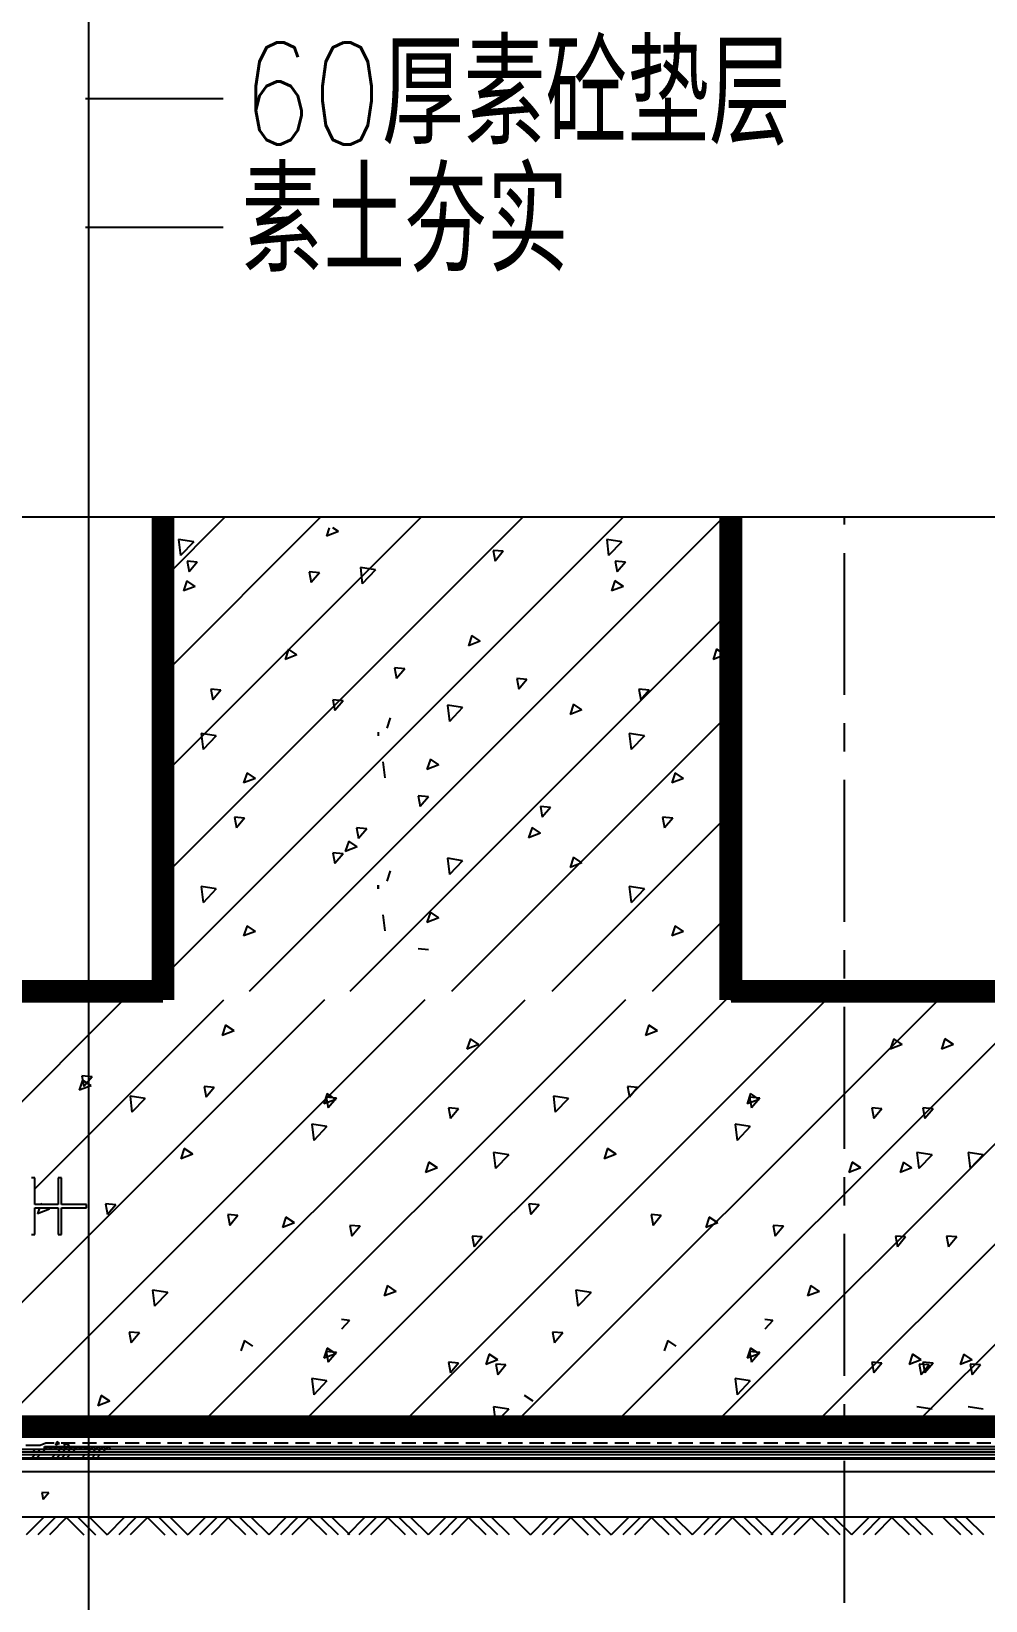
# Model space of a CAD drawing. Extents: x -542930 to 249594, y -301235 to 84515.
# Drawn here: x 226085 to 234488, y -228132 to -214305 of the extents above; entities that cross this region are included whole.
import ezdxf

# ---------------------------------------------------------------- set-up
doc = ezdxf.new("R2010")
doc.units = 0
doc.header["$LTSCALE"] = 1000
doc.header["$MEASUREMENT"] = 0
doc.linetypes.add('CENTER', pattern=[2, 1.25, -0.25, 0.25, -0.25])
doc.linetypes.add('HIDDEN', pattern=[0.375, 0.25, -0.125])
for name, color, linetype in [('A-CH-TEXT', 2, 'CONTINUOUS'), ('A-GRID', 1, 'CENTER'), ('DRAW', 7, 'CONTINUOUS'), ('HATCH', 2, 'CONTINUOUS'), ('MEM', 4, 'CONTINUOUS'), ('PL', 1, 'CONTINUOUS'), ('PUB_DIM', 3, 'CONTINUOUS'), ('TEXT', 7, 'CONTINUOUS'), ('WALL', 255, 'CONTINUOUS')]:
    doc.layers.add(name, color=color, linetype=linetype)
doc.styles.add('HZXY', font='romans.shx', dxfattribs={"width": 0.8, "bigfont": 'hztxt.shx'})

msp = doc.modelspace()

# ---------------------------------------------------------------- linework, layer by layer
at = {"layer": 'A-GRID'}
msp.add_line((233244.668, -234151.284, 0), (233244.668, -218584.071, 0), dxfattribs=at)
at = {"layer": 'DRAW'}
for p, q in [((229138.211, -220481.108), (229138.211, -220511.108)), ((229138.211, -221829.221), (229138.211, -221859.221)), ((226115.184, -224405.335), (226085.184, -224405.335)), ((226115.184, -224640.335), (226115.184, -224405.335)), ((226350.184, -224405.335), (226320.184, -224405.335)), ((226320.184, -224405.335), (226320.184, -224640.335)), ((226350.184, -224640.335), (226350.184, -224405.335)), ((226320.184, -224640.335), (226115.184, -224640.335)), ((226115.184, -224670.335), (226320.184, -224670.335)), ((226115.184, -224905.335), (226115.184, -224670.335)), ((226320.184, -224670.335), (226320.184, -224905.335)), ((226571.335, -224640.335), (226350.184, -224640.335)), ((226350.184, -224670.335), (226571.335, -224670.335)), ((226350.184, -224905.335), (226350.184, -224670.335)), ((226571.335, -224670.335), (226571.335, -224640.335)), ((226085.184, -224905.335), (226115.184, -224905.335)), ((226320.184, -224905.335), (226350.184, -224905.335)), ((225744.668, -226597.702), (230325.378, -226597.702)), ((225794.668, -226882.702), (236972.05, -226882.702)), ((236972.05, -226997.702), (225744.668, -226997.702)), ((236972.05, -227397.702), (225744.668, -227397.702))]:
    msp.add_line(p, q, dxfattribs=at)
at = {"layer": 'DRAW', "linetype": 'HIDDEN', "ltscale": 0.5}
for p, q in [((226212.67, -226744.023), (226160.951, -226766.164)), ((236972.05, -226744.023), (226212.67, -226744.023)), ((226160.951, -226766.164), (225761.974, -226766.164))]:
    msp.add_line(p, q, dxfattribs=at)
at = {"layer": 'DRAW'}
msp.add_lwpolyline([(229138.211, -221859.221), (229138.211, -221829.221)], dxfattribs=at)
at = {"layer": 'HATCH', "ltscale": 10}
for p, q in [((230415.912, -218584.071, 0), (227244.668, -221755.314, 0)), ((231299.795, -218584.071, 0), (227244.668, -222639.197, 0)), ((227792.767, -218584.071, 0), (227244.668, -219132.169, 0)), ((229519.136, -218584.071, 0), (227244.668, -220858.538, 0)), ((228635.252, -218584.071, 0), (227244.668, -219974.655, 0)), ((232183.679, -218584.071, 0), (228004.28, -222763.469, 0)), ((228708.132, -218679.242), (228683.712, -218752.022)), ((228788.767, -218711.733), (228683.74, -218752.049)), ((228788.767, -218711.733), (228740.597, -218679.242)), ((227381.007, -218782.051), (227397.579, -218924.505)), ((227514.44, -218802.769), (227381.035, -218782.079)), ((227514.44, -218802.769), (227397.607, -218924.534)), ((231151.23, -218782.051), (231167.803, -218924.505)), ((231284.664, -218802.769), (231151.259, -218782.079)), ((231284.664, -218802.769), (231167.831, -218924.534)), ((227456.509, -218972.846), (227473.853, -219066.87)), ((227546.195, -218980.719), (227456.538, -218972.875)), ((227546.195, -218980.719), (227473.882, -219066.899)), ((230150.843, -218878.717), (230168.187, -218972.741)), ((230240.529, -218886.591), (230150.871, -218878.747)), ((230240.529, -218886.591), (230168.215, -218972.771)), ((231226.733, -218972.846), (231244.077, -219066.87)), ((231316.419, -218980.719), (231226.762, -218972.875)), ((231316.419, -218980.719), (231244.106, -219066.899)), ((228532.4, -219066.975), (228549.743, -219160.999)), ((228622.086, -219074.847), (228532.428, -219067.003)), ((228622.086, -219074.847), (228549.772, -219161.027)), ((228981.868, -219030.33), (228998.44, -219172.785)), ((229115.302, -219051.048), (228981.896, -219030.358)), ((229115.302, -219051.048), (228998.469, -219172.812)), ((227453.792, -219145.174), (227423.378, -219235.817)), ((227528.434, -219195.53), (227423.406, -219235.846)), ((227528.434, -219195.53), (227453.82, -219145.202)), ((231224.016, -219145.174), (231193.602, -219235.817)), ((231298.658, -219195.53), (231193.63, -219235.846)), ((231298.658, -219195.53), (231224.044, -219145.202)), ((232244.668, -219406.964, 0), (228888.164, -222763.469, 0)), ((229963.682, -219628.969), (229933.268, -219719.613)), ((230038.324, -219679.326), (229933.296, -219719.643)), ((230038.324, -219679.326), (229963.711, -219628.999)), ((228349.152, -219749.103), (228318.738, -219839.746)), ((228423.794, -219799.458), (228318.767, -219839.774)), ((228423.794, -219799.458), (228349.181, -219749.131)), ((232119.376, -219749.103), (232088.962, -219839.746)), ((232194.018, -219799.458), (232088.991, -219839.774)), ((232194.018, -219799.458), (232119.405, -219749.131)), ((229283.079, -219912.876), (229300.423, -220006.9)), ((229372.766, -219920.751), (229283.108, -219912.907)), ((229372.766, -219920.751), (229300.452, -220006.931)), ((227664.636, -220101.134), (227681.979, -220195.158)), ((227754.322, -220109.007), (227664.665, -220101.163)), ((227754.322, -220109.007), (227682.009, -220195.187)), ((230358.969, -220007.005), (230376.313, -220101.029)), ((230448.656, -220014.879), (230358.998, -220007.035)), ((230448.656, -220014.879), (230376.342, -220101.059)), ((231434.859, -220101.134), (231452.203, -220195.158)), ((231524.546, -220109.007), (231434.889, -220101.163)), ((231524.546, -220109.007), (231452.233, -220195.187)), ((228740.526, -220195.263), (228757.87, -220289.287)), ((228830.213, -220203.135), (228740.555, -220195.291)), ((228830.213, -220203.135), (228757.899, -220289.315)), ((229749.236, -220243.227), (229765.809, -220385.682)), ((229882.671, -220263.947), (229749.266, -220243.257)), ((230859.042, -220232.898), (230828.628, -220323.542)), ((230933.685, -220283.255), (230859.071, -220232.927)), ((229244.512, -220353.032), (229214.098, -220443.675)), ((229882.671, -220263.947), (229765.838, -220385.712)), ((232244.668, -220303.74), (229784.94, -222763.469)), ((230933.685, -220283.255), (230828.657, -220323.571)), ((227579.874, -220491.507), (227596.446, -220633.962)), ((227713.309, -220512.225), (227579.904, -220491.536)), ((227713.309, -220512.225), (227596.476, -220633.99)), ((231350.098, -220491.507), (231366.67, -220633.962)), ((231483.533, -220512.225), (231350.127, -220491.536)), ((231483.533, -220512.225), (231366.7, -220633.99)), ((229180.735, -220739.787), (229197.307, -220882.241)), ((229598.708, -220716.694), (229568.294, -220807.338)), ((229673.351, -220767.052), (229568.323, -220807.368)), ((229673.351, -220767.052), (229598.738, -220716.724)), ((227984.178, -220836.828), (227953.764, -220927.471)), ((228058.821, -220887.183), (227953.794, -220927.5)), ((228058.821, -220887.183), (227984.208, -220836.856)), ((231754.402, -220836.828), (231723.988, -220927.471)), ((231829.045, -220887.183), (231724.018, -220927.5)), ((231829.045, -220887.183), (231754.432, -220836.856)), ((229491.205, -221041.165), (229508.549, -221135.189)), ((229580.893, -221049.039), (229491.235, -221041.195)), ((229580.893, -221049.039), (229508.579, -221135.219)), ((230567.095, -221135.294), (230584.439, -221229.318)), ((230656.783, -221143.167), (230567.125, -221135.323)), ((230656.783, -221143.167), (230584.469, -221229.347)), ((232244.668, -221187.624), (230668.823, -222763.469)), ((227872.762, -221229.423), (227890.105, -221323.447)), ((227962.449, -221237.295), (227872.792, -221229.451)), ((227962.449, -221237.295), (227890.136, -221323.475)), ((228948.652, -221323.552), (228965.996, -221417.576)), ((229038.34, -221331.424), (228948.682, -221323.58)), ((229038.34, -221331.424), (228966.026, -221417.604)), ((230494.068, -221320.623), (230463.654, -221411.267)), ((230568.712, -221370.98), (230494.098, -221320.652)), ((231642.986, -221229.423), (231660.329, -221323.447)), ((231732.673, -221237.295), (231643.016, -221229.451)), ((231732.673, -221237.295), (231660.36, -221323.475)), ((228879.538, -221440.757), (228849.124, -221531.4)), ((228954.182, -221491.111), (228849.154, -221531.428)), ((228954.182, -221491.111), (228879.569, -221440.784)), ((230568.712, -221370.98), (230463.684, -221411.296)), ((228740.526, -221543.377), (228757.87, -221637.401)), ((228830.213, -221551.248), (228740.555, -221543.404)), ((228830.213, -221551.248), (228757.899, -221637.428)), ((229749.236, -221591.341), (229765.809, -221733.795)), ((229882.671, -221612.06), (229749.266, -221591.37)), ((229882.671, -221612.06), (229765.838, -221733.825)), ((230859.042, -221581.012), (230828.628, -221671.655)), ((230933.685, -221631.368), (230828.657, -221671.684)), ((230933.685, -221631.368), (230859.071, -221581.041)), ((229244.512, -221701.145), (229214.098, -221791.789)), ((227579.874, -221839.62), (227596.446, -221982.075)), ((227713.309, -221860.339), (227579.904, -221839.649)), ((227713.309, -221860.339), (227596.476, -221982.103)), ((231350.098, -221839.62), (231366.67, -221982.075)), ((231483.533, -221860.339), (231350.127, -221839.649)), ((231483.533, -221860.339), (231366.7, -221982.103)), ((229180.735, -222087.9), (229197.307, -222230.354)), ((229598.708, -222064.807), (229568.294, -222155.451)), ((229673.351, -222115.165), (229568.323, -222155.481)), ((229673.351, -222115.165), (229598.738, -222064.837)), ((232244.668, -222071.507), (231552.707, -222763.469)), ((227984.178, -222184.941), (227953.764, -222275.584)), ((228058.821, -222235.296), (227953.794, -222275.613)), ((228058.821, -222235.296), (227984.208, -222184.969)), ((231754.402, -222184.941), (231723.988, -222275.584)), ((231829.045, -222235.296), (231724.018, -222275.613)), ((231829.045, -222235.296), (231754.432, -222184.969)), ((229580.893, -222397.152), (229491.235, -222389.308)), ((226897.124, -222838.469, 0), (225744.668, -223990.924, 0)), ((228664.891, -222838.469, 0), (225744.668, -225758.691, 0)), ((229548.774, -222838.469, 0), (225804.542, -226582.702, 0)), ((226115.184, -224504.292), (227781.007, -222838.469)), ((226688.425, -226582.702), (230432.658, -222838.469)), ((231316.541, -222838.469, 0), (227572.309, -226582.702, 0)), ((232200.425, -222838.469, 0), (228456.192, -226582.702, 0)), ((233084.308, -222838.469, 0), (229340.075, -226582.702, 0)), ((234057.82, -222852.103, 0), (230313.587, -226596.336, 0)), ((234941.704, -222852.103, 0), (231197.471, -226596.336, 0)), ((235825.587, -222852.103, 0), (232081.354, -226596.336, 0)), ((236709.471, -222852.103, 0), (232965.238, -226596.336, 0)), ((227795.738, -223060.872, 0), (227765.324, -223151.515, 0)), ((227870.38, -223111.223, 0), (227765.352, -223151.54, 0)), ((227870.38, -223111.223, 0), (227795.766, -223060.896, 0)), ((231523.732, -223060.872, 0), (231493.318, -223151.515, 0)), ((231598.374, -223111.223, 0), (231493.346, -223151.54, 0)), ((231598.374, -223111.223, 0), (231523.76, -223060.896, 0)), ((229951.432, -223181.005, 0), (229921.018, -223271.649, 0)), ((230026.074, -223231.355, 0), (229921.046, -223271.671, 0)), ((230026.074, -223231.355, 0), (229951.46, -223181.028, 0)), ((233679.426, -223181.005, 0), (233649.012, -223271.649, 0)), ((233754.068, -223231.355, 0), (233649.04, -223271.671, 0)), ((233754.068, -223231.355, 0), (233679.454, -223181.028, 0)), ((234130.156, -223181.005, 0), (234099.741, -223271.649, 0)), ((234204.797, -223231.355, 0), (234099.77, -223271.671, 0)), ((234204.797, -223231.355, 0), (234130.184, -223181.028, 0)), ((226535.404, -223544.667, 0), (226504.99, -223635.311, 0)), ((226530.294, -223508.589, 0), (226547.638, -223602.613, 0)), ((226619.98, -223516.459, 0), (226530.323, -223508.615, 0)), ((226610.046, -223595.02, 0), (226535.433, -223544.693, 0)), ((226619.98, -223516.459, 0), (226547.667, -223602.639, 0)), ((236972.05, -223473.407, 0), (233835.487, -226609.97, 0)), ((226610.046, -223595.02, 0), (226505.018, -223635.336, 0)), ((226953.815, -223686.116, 0), (226970.387, -223828.571, 0)), ((227087.249, -223706.832, 0), (226953.843, -223686.142, 0)), ((227606.184, -223602.718, 0), (227623.528, -223696.742, 0)), ((227695.871, -223610.587, 0), (227606.213, -223602.743, 0)), ((227695.871, -223610.587, 0), (227623.557, -223696.767, 0)), ((228691.098, -223664.801, 0), (228660.684, -223755.444, 0)), ((228682.074, -223696.847, 0), (228699.418, -223790.871, 0)), ((228771.761, -223704.715, 0), (228682.103, -223696.871, 0)), ((228765.74, -223715.152, 0), (228691.127, -223664.824, 0)), ((228771.761, -223704.715, 0), (228699.447, -223790.895, 0)), ((230681.809, -223686.116, 0), (230698.381, -223828.571, 0)), ((230815.243, -223706.832, 0), (230681.838, -223686.142, 0)), ((231334.178, -223602.718, 0), (231351.522, -223696.742, 0)), ((231423.865, -223610.587, 0), (231334.207, -223602.743, 0)), ((231423.865, -223610.587, 0), (231351.551, -223696.767, 0)), ((232419.092, -223664.801, 0), (232388.678, -223755.444, 0)), ((232410.069, -223696.847, 0), (232427.412, -223790.871, 0)), ((232499.755, -223704.715, 0), (232410.097, -223696.871, 0)), ((232493.734, -223715.152, 0), (232419.121, -223664.824, 0)), ((232499.755, -223704.715, 0), (232427.441, -223790.895, 0)), ((227087.249, -223706.832, 0), (226970.416, -223828.596, 0)), ((228765.74, -223715.152, 0), (228660.712, -223755.468, 0)), ((229757.965, -223790.976, 0), (229775.309, -223885, 0)), ((229847.651, -223798.843, 0), (229757.994, -223790.999, 0)), ((229847.651, -223798.843, 0), (229775.338, -223885.023, 0)), ((230815.243, -223706.832, 0), (230698.41, -223828.596, 0)), ((232493.734, -223715.152, 0), (232388.706, -223755.468, 0)), ((233485.959, -223790.976, 0), (233503.303, -223885, 0)), ((233575.645, -223798.843, 0), (233485.988, -223790.999, 0)), ((233575.645, -223798.843, 0), (233503.332, -223885.023, 0)), ((233936.688, -223790.976, 0), (233954.032, -223885, 0)), ((234026.375, -223798.843, 0), (233936.717, -223790.999, 0)), ((234026.375, -223798.843, 0), (233954.061, -223885.023, 0)), ((228554.676, -223934.396, 0), (228571.248, -224076.851, 0)), ((228688.11, -223955.11, 0), (228554.705, -223934.42, 0)), ((228688.11, -223955.11, 0), (228571.277, -224076.875, 0)), ((232282.67, -223934.396, 0), (232299.242, -224076.851, 0)), ((232416.104, -223955.11, 0), (232282.699, -223934.42, 0)), ((232416.104, -223955.11, 0), (232299.271, -224076.875, 0)), ((227430.764, -224148.596, 0), (227400.35, -224239.24, 0)), ((227505.407, -224198.948, 0), (227400.379, -224239.265, 0)), ((227505.407, -224198.948, 0), (227430.793, -224148.621, 0)), ((230155.537, -224182.675, 0), (230172.11, -224325.13, 0)), ((230288.972, -224203.389, 0), (230155.567, -224182.699, 0)), ((230288.972, -224203.389, 0), (230172.139, -224325.154, 0)), ((231158.758, -224148.596, 0), (231128.344, -224239.24, 0)), ((231233.401, -224198.948, 0), (231128.373, -224239.265, 0)), ((231233.401, -224198.948, 0), (231158.787, -224148.621, 0)), ((233883.531, -224182.675, 0), (233900.104, -224325.13, 0)), ((234016.966, -224203.389, 0), (233883.561, -224182.699, 0)), ((234016.966, -224203.389, 0), (233900.133, -224325.154, 0)), ((234334.261, -224182.675, 0), (234350.833, -224325.13, 0)), ((234467.695, -224203.389, 0), (234334.29, -224182.699, 0)), ((234467.695, -224203.389, 0), (234350.863, -224325.154, 0)), ((229586.458, -224268.73, 0), (229556.044, -224359.373, 0)), ((229661.101, -224319.08, 0), (229556.073, -224359.396, 0)), ((229661.101, -224319.08, 0), (229586.487, -224268.753, 0)), ((233314.452, -224268.73, 0), (233284.038, -224359.373, 0)), ((233389.095, -224319.08, 0), (233284.067, -224359.396, 0)), ((233389.095, -224319.08, 0), (233314.481, -224268.753, 0)), ((233765.182, -224268.73, 0), (233734.767, -224359.373, 0)), ((233839.824, -224319.08, 0), (233734.797, -224359.396, 0)), ((233839.824, -224319.08, 0), (233765.211, -224268.753, 0)), ((226157.699, -224670.335, 0), (226140.016, -224723.036, 0)), ((226170.43, -224632.392, 0), (226167.765, -224640.335, 0)), ((226182.197, -224640.335, 0), (226170.46, -224632.418, 0)), ((226245.073, -224682.745, 0), (226226.674, -224670.335, 0)), ((226738.42, -224636.878, 0), (226755.764, -224730.902, 0)), ((226828.107, -224644.747, 0), (226738.45, -224636.903, 0)), ((226828.107, -224644.747, 0), (226755.794, -224730.927, 0)), ((230466.414, -224636.878, 0), (230483.758, -224730.902, 0)), ((230556.101, -224644.747, 0), (230466.444, -224636.903, 0)), ((230556.101, -224644.747, 0), (230483.788, -224730.927, 0)), ((226245.073, -224682.745, 0), (226140.045, -224723.061, 0)), ((227814.31, -224731.007, 0), (227831.654, -224825.031, 0)), ((227903.998, -224738.875, 0), (227814.34, -224731.031, 0)), ((227903.998, -224738.875, 0), (227831.684, -224825.055, 0)), ((228326.124, -224752.525, 0), (228295.71, -224843.169, 0)), ((228400.767, -224802.877, 0), (228295.739, -224843.193, 0)), ((228400.767, -224802.877, 0), (228326.154, -224752.549, 0)), ((231542.304, -224731.007, 0), (231559.648, -224825.031, 0)), ((231631.992, -224738.875, 0), (231542.334, -224731.031, 0)), ((231631.992, -224738.875, 0), (231559.678, -224825.055, 0)), ((232054.118, -224752.525, 0), (232023.704, -224843.169, 0)), ((232128.761, -224802.877, 0), (232023.733, -224843.193, 0)), ((232128.761, -224802.877, 0), (232054.148, -224752.549, 0)), ((228890.201, -224825.136, 0), (228907.544, -224919.16, 0)), ((228979.888, -224833.003, 0), (228890.23, -224825.159, 0)), ((228979.888, -224833.003, 0), (228907.574, -224919.183, 0)), ((229966.091, -224919.265, 0), (229983.435, -225013.289, 0)), ((230055.778, -224927.132, 0), (229966.121, -224919.288, 0)), ((230055.778, -224927.132, 0), (229983.465, -225013.312, 0)), ((232618.195, -224825.136, 0), (232635.538, -224919.16, 0)), ((232707.882, -224833.003, 0), (232618.224, -224825.159, 0)), ((232707.882, -224833.003, 0), (232635.568, -224919.183, 0)), ((233694.085, -224919.265, 0), (233711.429, -225013.289, 0)), ((233783.772, -224927.132, 0), (233694.115, -224919.288, 0)), ((233783.772, -224927.132, 0), (233711.459, -225013.312, 0)), ((234144.814, -224919.265, 0), (234162.158, -225013.289, 0)), ((234234.502, -224927.132, 0), (234144.844, -224919.288, 0)), ((234234.502, -224927.132, 0), (234162.188, -225013.312, 0)), ((229221.484, -225356.454, 0), (229191.07, -225447.098, 0)), ((229296.128, -225406.805, 0), (229221.514, -225356.478, 0)), ((232949.478, -225356.454, 0), (232919.064, -225447.098, 0)), ((233024.122, -225406.805, 0), (232949.508, -225356.478, 0)), ((227152.682, -225395.573, 0), (227169.254, -225538.027, 0)), ((227286.117, -225416.288, 0), (227152.712, -225395.598, 0)), ((227286.117, -225416.288, 0), (227169.285, -225538.053, 0)), ((229296.128, -225406.805, 0), (229191.1, -225447.121, 0)), ((230880.676, -225395.573, 0), (230897.248, -225538.027, 0)), ((231014.111, -225416.288, 0), (230880.706, -225395.598, 0)), ((231014.111, -225416.288, 0), (230897.279, -225538.053, 0)), ((233024.122, -225406.805, 0), (232919.094, -225447.121, 0)), ((226946.546, -225765.166, 0), (226963.89, -225859.19, 0)), ((227036.234, -225773.035, 0), (226946.577, -225765.191, 0)), ((227036.234, -225773.035, 0), (226963.921, -225859.215, 0)), ((228886.979, -225664.567, 0), (228815.515, -225653.483, 0)), ((228886.979, -225664.567, 0), (228815.515, -225739.047, 0)), ((230674.54, -225765.166, 0), (230691.884, -225859.19, 0)), ((230764.228, -225773.035, 0), (230674.571, -225765.191, 0)), ((230764.228, -225773.035, 0), (230691.915, -225859.215, 0)), ((232614.973, -225664.567, 0), (232543.509, -225653.483, 0)), ((232614.973, -225664.567, 0), (232543.509, -225739.047, 0)), ((227961.15, -225840.25, 0), (227930.736, -225930.894, 0)), ((228035.794, -225890.602, 0), (227961.181, -225840.274, 0)), ((228691.098, -225905.82, 0), (228660.684, -225996.464, 0)), ((228765.74, -225956.171, 0), (228691.127, -225905.844, 0)), ((231689.144, -225840.25, 0), (231658.73, -225930.894, 0)), ((231763.788, -225890.602, 0), (231689.175, -225840.274, 0)), ((232419.092, -225905.82, 0), (232388.678, -225996.464, 0)), ((232493.734, -225956.171, 0), (232419.121, -225905.844, 0)), ((228765.74, -225956.171, 0), (228660.712, -225996.488, 0)), ((228682.074, -225937.867, 0), (228699.418, -226031.891, 0)), ((228771.761, -225945.735, 0), (228682.103, -225937.891, 0)), ((228771.761, -225945.735, 0), (228699.447, -226031.915, 0)), ((229757.965, -226031.996, 0), (229775.309, -226126.02, 0)), ((229847.651, -226039.863, 0), (229757.994, -226032.019, 0)), ((229847.651, -226039.863, 0), (229775.338, -226126.043, 0)), ((230116.844, -225960.383, 0), (230086.43, -226051.027, 0)), ((230191.488, -226010.733, 0), (230086.461, -226051.05, 0)), ((230191.488, -226010.733, 0), (230116.875, -225960.406, 0)), ((230174.217, -226047.553, 0), (230191.561, -226141.577, 0)), ((230263.905, -226055.42, 0), (230174.248, -226047.576, 0)), ((230263.905, -226055.42, 0), (230191.592, -226141.6, 0)), ((232493.734, -225956.171, 0), (232388.706, -225996.488, 0)), ((232410.069, -225937.867, 0), (232427.412, -226031.891, 0)), ((232499.755, -225945.735, 0), (232410.097, -225937.891, 0)), ((232499.755, -225945.735, 0), (232427.441, -226031.915, 0)), ((233485.959, -226031.996, 0), (233503.303, -226126.02, 0)), ((233575.645, -226039.863, 0), (233485.988, -226032.019, 0)), ((233575.645, -226039.863, 0), (233503.332, -226126.043, 0)), ((233844.839, -225960.383, 0), (233814.424, -226051.027, 0)), ((233919.482, -226010.733, 0), (233814.455, -226051.05, 0)), ((233919.482, -226010.733, 0), (233844.869, -225960.406, 0)), ((233902.211, -226047.553, 0), (233919.555, -226141.577, 0)), ((233991.899, -226055.42, 0), (233902.242, -226047.576, 0)), ((233991.899, -226055.42, 0), (233919.586, -226141.6, 0)), ((233936.688, -226031.996, 0), (233954.032, -226126.02, 0)), ((234026.375, -226039.863, 0), (233936.717, -226032.019, 0)), ((234026.375, -226039.863, 0), (233954.061, -226126.043, 0)), ((234295.568, -225960.383, 0), (234265.154, -226051.027, 0)), ((234370.212, -226010.733, 0), (234265.184, -226051.05, 0)), ((234370.212, -226010.733, 0), (234295.599, -225960.406, 0)), ((234352.941, -226047.553, 0), (234370.284, -226141.577, 0)), ((234442.629, -226055.42, 0), (234352.971, -226047.576, 0)), ((234442.629, -226055.42, 0), (234370.315, -226141.6, 0)), ((228554.676, -226175.415, 0), (228571.248, -226317.87, 0)), ((228688.11, -226196.13, 0), (228554.705, -226175.44, 0)), ((232282.67, -226175.415, 0), (232299.242, -226317.87, 0)), ((232416.104, -226196.13, 0), (232282.699, -226175.44, 0)), ((226700.817, -226324.046, 0), (226670.402, -226414.69, 0)), ((226775.461, -226374.398, 0), (226700.847, -226324.071, 0)), ((228688.11, -226196.13, 0), (228571.277, -226317.895, 0)), ((230503.455, -226374.398, 0), (230428.841, -226324.071, 0)), ((232416.104, -226196.13, 0), (232299.271, -226317.895, 0)), ((226775.461, -226374.398, 0), (226670.433, -226414.715, 0)), ((230155.537, -226423.695, 0), (230172.11, -226566.15, 0)), ((230288.972, -226444.408, 0), (230155.567, -226423.718, 0)), ((230288.972, -226444.408, 0), (230172.139, -226566.173, 0)), ((234016.966, -226444.408, 0), (233883.561, -226423.718, 0)), ((234467.695, -226444.408, 0), (234334.29, -226423.718, 0)), ((226719.664, -226597.702, 0), (226718.763, -226600.387, 0)), ((226725.855, -226597.702, 0), (226718.794, -226600.412, 0)), ((229586.458, -226509.749, 0), (229556.044, -226600.393, 0)), ((229661.101, -226560.099, 0), (229556.073, -226600.416, 0)), ((229661.101, -226560.099, 0), (229586.487, -226509.772, 0)), ((226308.789, -226731.438, 0), (226298.651, -226761.652, 0)), ((226333.692, -226748.239, 0), (226308.821, -226731.463, 0)), ((226114.066, -226847.702, 0), (226089.066, -226872.702, 0)), ((226119.872, -226797.702, 0), (226094.872, -226822.702, 0)), ((226133.26, -226872.702), (226158.26, -226847.702)), ((226164.066, -226797.702, 0), (226139.066, -226822.702, 0)), ((226183.26, -226822.702), (226233.26, -226772.702)), ((226200.888, -226787.724, 0), (226210.865, -226797.702, 0)), ((226230.06, -226772.702, 0), (226255.06, -226797.702, 0)), ((226277.454, -226772.702, 0), (226252.454, -226797.702, 0)), ((226265.843, -226872.702), (226290.843, -226847.702)), ((226274.254, -226772.702, 0), (226299.254, -226797.702, 0)), ((226321.648, -226772.702, 0), (226296.648, -226797.702, 0)), ((226333.692, -226748.239, 0), (226298.683, -226761.678, 0)), ((226310.037, -226872.702), (226335.037, -226847.702)), ((226315.843, -226822.702), (226365.843, -226772.702)), ((226318.448, -226772.702, 0), (226343.448, -226797.702, 0)), ((226354.231, -226872.702), (226379.231, -226847.702)), ((226360.037, -226822.702), (226410.037, -226772.702)), ((226362.642, -226772.702, 0), (226387.642, -226797.702, 0)), ((226373.245, -226753.303, 0), (226375.502, -226772.702, 0)), ((226417.745, -226760.225, 0), (226373.277, -226753.329, 0)), ((226398.425, -226872.702), (226423.425, -226847.702)), ((226404.231, -226822.702), (226454.231, -226772.702)), ((226417.745, -226760.225, 0), (226405.774, -226772.702, 0)), ((226406.836, -226772.702, 0), (226431.836, -226797.702, 0)), ((226448.425, -226822.702), (226498.425, -226772.702)), ((226451.03, -226772.702, 0), (226476.03, -226797.702, 0)), ((226495.225, -226772.702, 0), (226520.225, -226797.702, 0)), ((226542.619, -226772.702, 0), (226517.619, -226797.702, 0)), ((226531.008, -226872.702), (226556.008, -226847.702)), ((226539.419, -226772.702, 0), (226564.419, -226797.702, 0)), ((226586.813, -226772.702, 0), (226561.813, -226797.702, 0)), ((226575.202, -226872.702), (226600.202, -226847.702)), ((226581.008, -226822.702), (226631.008, -226772.702)), ((226583.613, -226772.702, 0), (226608.613, -226797.702, 0)), ((226619.396, -226872.702), (226644.396, -226847.702)), ((226625.202, -226822.702), (226675.202, -226772.702)), ((226627.807, -226772.702, 0), (226652.807, -226797.702, 0)), ((226663.59, -226872.702), (226688.59, -226847.702)), ((226669.396, -226822.702), (226719.396, -226772.702)), ((226672.001, -226772.702, 0), (226697.001, -226797.702, 0)), ((226713.59, -226822.702), (226763.59, -226772.702)), ((226716.196, -226772.702, 0), (226741.196, -226797.702, 0)), ((226760.39, -226772.702, 0), (226785.39, -226797.702, 0)), ((226178.043, -227178.036, 0), (226189.606, -227240.719, 0)), ((226237.847, -227183.291, 0), (226178.075, -227178.062, 0)), ((226237.847, -227183.291, 0), (226189.638, -227240.745, 0))]:
    msp.add_line(p, q, dxfattribs=at)
at = {"layer": 'HATCH', "linetype": 'HIDDEN', "ltscale": 10}
for p, q in [((226174.312, -226597.702, 0), (226189.312, -226582.702, 0)), ((226327.293, -226597.702, 0), (226312.293, -226582.702, 0)), ((226439.478, -226597.702, 0), (226454.478, -226582.702, 0)), ((226592.458, -226597.702, 0), (226577.458, -226582.702, 0)), ((226704.643, -226597.702, 0), (226719.643, -226582.702, 0))]:
    msp.add_line(p, q, dxfattribs=at)
at = {"layer": 'HATCH'}
for p, q in [((226191.541, -227400.268, 0), (226040.439, -227553.158, 0)), ((226293.467, -227400.268, 0), (226142.365, -227553.158, 0)), ((226395.394, -227400.268, 0), (226244.292, -227553.158, 0)), ((226395.394, -227400.268, 0), (226548.284, -227551.37, 0)), ((226497.32, -227400.268, 0), (226650.21, -227551.37, 0)), ((226599.247, -227400.268, 0), (226752.137, -227551.37, 0)), ((226903.329, -227400.268, 0), (226752.227, -227553.158, 0)), ((227005.256, -227400.268, 0), (226854.154, -227553.158, 0)), ((227107.182, -227400.268, 0), (226956.08, -227553.158, 0)), ((227107.182, -227400.268, 0), (227260.072, -227551.37, 0)), ((227209.109, -227400.268, 0), (227361.999, -227551.37, 0)), ((227311.035, -227400.268, 0), (227463.925, -227551.37, 0)), ((227615.027, -227398.48, 0), (227463.925, -227551.37, 0)), ((227716.954, -227398.48, 0), (227565.852, -227551.37, 0)), ((227818.88, -227398.48, 0), (227667.779, -227551.37, 0)), ((227818.88, -227398.48, 0), (227971.77, -227549.581, 0)), ((227920.807, -227398.48, 0), (228073.697, -227549.581, 0)), ((228022.734, -227398.48, 0), (228175.624, -227549.581, 0)), ((228326.816, -227398.48, 0), (228175.714, -227551.37, 0)), ((228428.742, -227398.48, 0), (228277.64, -227551.37, 0)), ((228530.669, -227398.48, 0), (228379.567, -227551.37, 0)), ((228530.669, -227398.48, 0), (228683.559, -227549.581, 0)), ((228632.595, -227398.48, 0), (228785.485, -227549.581, 0)), ((228734.522, -227398.48, 0), (228887.412, -227549.581, 0)), ((229019.221, -227398.48, 0), (228868.119, -227551.37, 0)), ((229121.148, -227398.48, 0), (228970.046, -227551.37, 0)), ((229223.074, -227398.48, 0), (229071.972, -227551.37, 0)), ((229223.074, -227398.48, 0), (229375.964, -227549.581, 0)), ((229325.001, -227398.48, 0), (229477.891, -227549.581, 0)), ((229426.927, -227398.48, 0), (229579.817, -227549.581, 0)), ((229731.009, -227398.48, 0), (229579.908, -227551.37, 0)), ((229832.936, -227398.48, 0), (229681.834, -227551.37, 0)), ((229934.863, -227398.48, 0), (229783.761, -227551.37, 0)), ((229934.863, -227398.48, 0), (230087.753, -227549.581, 0)), ((230036.789, -227398.48, 0), (230189.679, -227549.581, 0)), ((230138.716, -227398.48, 0), (230291.606, -227549.581, 0)), ((230327.241, -227400.268, 0), (230480.131, -227551.37, 0)), ((230631.323, -227400.268, 0), (230480.221, -227553.158, 0)), ((230733.25, -227400.268, 0), (230582.148, -227553.158, 0)), ((230835.176, -227400.268, 0), (230684.074, -227553.158, 0)), ((230835.176, -227400.268, 0), (230988.066, -227551.37, 0)), ((230937.103, -227400.268, 0), (231089.993, -227551.37, 0)), ((231039.029, -227400.268, 0), (231191.919, -227551.37, 0)), ((231343.021, -227398.48, 0), (231191.919, -227551.37, 0)), ((231444.948, -227398.48, 0), (231293.846, -227551.37, 0)), ((231546.874, -227398.48, 0), (231395.773, -227551.37, 0)), ((231546.874, -227398.48, 0), (231699.764, -227549.581, 0)), ((231648.801, -227398.48, 0), (231801.691, -227549.581, 0)), ((231750.728, -227398.48, 0), (231903.618, -227549.581, 0)), ((232054.81, -227398.48, 0), (231903.708, -227551.37, 0)), ((232156.736, -227398.48, 0), (232005.634, -227551.37, 0)), ((232258.663, -227398.48, 0), (232107.561, -227551.37, 0)), ((232258.663, -227398.48, 0), (232411.553, -227549.581, 0)), ((232360.589, -227398.48, 0), (232513.479, -227549.581, 0)), ((232462.516, -227398.48, 0), (232615.406, -227549.581, 0)), ((232747.215, -227398.48, 0), (232596.113, -227551.37, 0)), ((232849.142, -227398.48, 0), (232698.04, -227551.37, 0)), ((232951.068, -227398.48, 0), (232799.966, -227551.37, 0)), ((232951.068, -227398.48, 0), (233103.958, -227549.581, 0)), ((233052.995, -227398.48, 0), (233205.885, -227549.581, 0)), ((233154.921, -227398.48, 0), (233307.811, -227549.581, 0)), ((233459.003, -227398.48, 0), (233307.902, -227551.37, 0)), ((233560.93, -227398.48, 0), (233409.828, -227551.37, 0)), ((233662.857, -227398.48, 0), (233511.755, -227551.37, 0)), ((233662.857, -227398.48, 0), (233815.747, -227549.581, 0)), ((233764.783, -227398.48, 0), (233917.673, -227549.581, 0)), ((233866.71, -227398.48, 0), (234019.6, -227549.581, 0)), ((234113.586, -227398.48, 0), (234266.476, -227549.581, 0)), ((234215.513, -227398.48, 0), (234368.403, -227549.581, 0)), ((234317.439, -227398.48, 0), (234470.329, -227549.581, 0))]:
    msp.add_line(p, q, dxfattribs=at)
at = {"layer": 'MEM'}
for p, q in [((236972.05, -226822.702, 0), (225385.514, -226822.702, 0)), ((236972.05, -226847.702, 0), (225385.642, -226847.702, 0)), ((225406.602, -226797.702), (236972.05, -226797.702)), ((225406.934, -226872.702, 0), (236972.05, -226872.702, 0)), ((226200.888, -226772.702, 0), (236972.05, -226772.702, 0)), ((226200.888, -226797.702, 0), (226200.888, -226772.702, 0))]:
    msp.add_line(p, q, dxfattribs=at)
at = {"layer": 'PL', "ltscale": 10}
for p, q in [((232244.668, -222838.469, 0), (236972.05, -222838.469, 0)), ((236972.05, -226582.702, 0), (225744.668, -226582.702, 0))]:
    msp.add_line(p, q, dxfattribs=at)
at = {"layer": 'PUB_DIM'}
msp.add_line((213061.201, -218584.071), (236972.05, -218584.071), dxfattribs=at)
at = {"layer": 'TEXT', "ltscale": 10}
msp.add_line((226587.145, -209594.013, 0), (226587.145, -229406.005, 0), dxfattribs=at)
at = {"layer": 'TEXT'}
for p, q in [((226560.695, -214895.476, 0), (227773.301, -214895.476, 0)), ((226560.695, -216030.439, 0), (227773.301, -216030.439, 0))]:
    msp.add_line(p, q, dxfattribs=at)
at = {"layer": 'WALL', "color": 54}
msp.add_line((227244.668, -222763.469, 0), (223244.668, -222763.469, 0), dxfattribs=at)
at = {"layer": 'WALL', "color": 54, "const_width": 200, "elevation": 0}
for points in [[(227244.668, -222838.469), (227244.668, -218584.071)], [(232244.668, -222838.469), (232244.668, -218584.071)], [(227244.668, -222763.469), (225744.668, -222763.469)], [(236972.05, -222763.469), (232244.668, -222763.469)], [(225744.668, -226597.702), (236972.05, -226597.702)]]:
    msp.add_lwpolyline(points, dxfattribs=at)

# ---------------------------------------------------------------- texts
at = {"layer": 'A-CH-TEXT', "color": 7, "style": 'HZXY', "width": 0.8}
for s, p in [('60厚素砼垫层', (227938.156, -215303.205, 0)), ('素土夯实', (227936.201, -216425.257, 0))]:
    msp.add_text(s, height=900, dxfattribs=at).set_placement(p)

doc.saveas('drawing.dxf')
